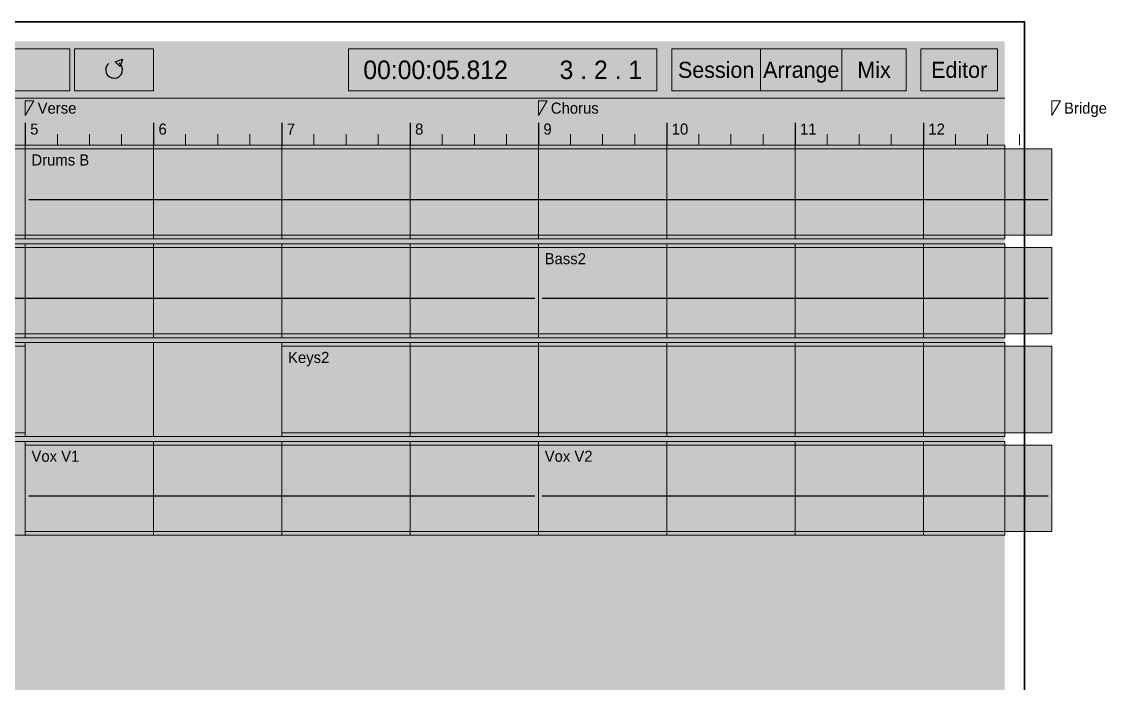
# Model space of a CAD drawing. Extents: x -16 to 3552, y -6016 to 16.
# Drawn here: x 803 to 1682, y -1760 to -1224 of the extents above; entities that cross this region are included whole.
import ezdxf
from ezdxf.enums import TextEntityAlignment as Align

# ---------------------------------------------------------------- set-up
doc = ezdxf.new("R2010")
doc.units = 0
for name, color, linetype, lineweight, true_color in [('FORGE-SHEET', 7, 'Continuous', 35, 0x9aa2a8), ('UI-ACCENT', 7, 'Continuous', 18, 0xe0902f), ('UI-CLIP', 7, 'Continuous', 13, 0x2d3135), ('UI-GHOST', 7, 'Continuous', 9, 0x555c62), ('UI-HAIRLINE', 7, 'Continuous', 9, 0x34383c), ('UI-RECORD', 7, 'Continuous', 18, 0xe24b4a)]:
    doc.layers.add(name, color=color, linetype=linetype, lineweight=lineweight, true_color=true_color)
for name, color, linetype, true_color in [('UI-MIDI-NOTE', 7, 'Continuous', 0xe0902f), ('UI-PANEL-BG', 7, 'Continuous', 0x232629), ('UI-RAISED', 7, 'Continuous', 0x2d3135), ('UI-SHELL-BG', 7, 'Continuous', 0x1a1c1e), ('UI-TEXT', 7, 'Continuous', 0xd6d9dc), ('UI-TEXT-SEC', 7, 'Continuous', 0x8a9095), ('UI-WAVEFORM', 7, 'Continuous', 0x707b84)]:
    doc.layers.add(name, color=color, linetype=linetype, true_color=true_color)

msp = doc.modelspace()

# ---------------------------------------------------------------- hatches: boundary and pattern name
at = {"layer": 'UI-ACCENT'}
h = msp.add_hatch(color=256, dxfattribs=at)
h.dxf.hatch_style = 1
h.paths.add_polyline_path([(1402, -1246), (1468, -1246), (1468, -1280), (1402, -1280)])
h = msp.add_hatch(color=256, dxfattribs=at)
h.dxf.hatch_style = 1
h.paths.add_polyline_path([(1532, -1246), (1594, -1246), (1594, -1280), (1532, -1280)])
at = {"layer": 'UI-CLIP', "true_color": 0x222528}
h = msp.add_hatch(color=7, dxfattribs=at)
h.dxf.hatch_style = 1
h.paths.add_polyline_path([(390, -1324), (1600, -1324), (1600, -1400), (390, -1400)])
at = {"layer": 'UI-CLIP', "true_color": 0x79482c}
h = msp.add_hatch(color=7, dxfattribs=at)
h.dxf.hatch_style = 1
h.paths.add_polyline_path([(390, -1327), (806, -1327), (806, -1397), (390, -1397)])
h = msp.add_hatch(color=7, dxfattribs=at)
h.dxf.hatch_style = 1
h.paths.add_polyline_path([(806, -1327), (1638, -1327), (1638, -1397), (806, -1397)])
at = {"layer": 'UI-CLIP', "true_color": 0x222528}
h = msp.add_hatch(color=7, dxfattribs=at)
h.dxf.hatch_style = 1
h.paths.add_polyline_path([(390, -1404), (1600, -1404), (1600, -1480), (390, -1480)])
at = {"layer": 'UI-CLIP', "true_color": 0x366067}
h = msp.add_hatch(color=7, dxfattribs=at)
h.dxf.hatch_style = 1
h.paths.add_polyline_path([(598, -1407), (1222, -1407), (1222, -1477), (598, -1477)])
h = msp.add_hatch(color=7, dxfattribs=at)
h.dxf.hatch_style = 1
h.paths.add_polyline_path([(1222, -1407), (1638, -1407), (1638, -1477), (1222, -1477)])
at = {"layer": 'UI-CLIP', "true_color": 0x222528}
h = msp.add_hatch(color=7, dxfattribs=at)
h.dxf.hatch_style = 1
h.paths.add_polyline_path([(390, -1484), (1600, -1484), (1600, -1560), (390, -1560)])
at = {"layer": 'UI-CLIP', "true_color": 0x6d624c}
h = msp.add_hatch(color=7, dxfattribs=at)
h.dxf.hatch_style = 1
h.paths.add_polyline_path([(390, -1487), (806, -1487), (806, -1557), (390, -1557)])
h = msp.add_hatch(color=7, dxfattribs=at)
h.dxf.hatch_style = 1
h.paths.add_polyline_path([(1014, -1487), (1638, -1487), (1638, -1557), (1014, -1557)])
at = {"layer": 'UI-CLIP', "true_color": 0x222528}
h = msp.add_hatch(color=7, dxfattribs=at)
h.dxf.hatch_style = 1
h.paths.add_polyline_path([(390, -1564), (1600, -1564), (1600, -1640), (390, -1640)])
at = {"layer": 'UI-CLIP', "true_color": 0x48683a}
h = msp.add_hatch(color=7, dxfattribs=at)
h.dxf.hatch_style = 1
h.paths.add_polyline_path([(806, -1567), (1222, -1567), (1222, -1637), (806, -1637)])
h = msp.add_hatch(color=7, dxfattribs=at)
h.dxf.hatch_style = 1
h.paths.add_polyline_path([(1222, -1567), (1638, -1567), (1638, -1637), (1222, -1637)])
at = {"layer": 'UI-MIDI-NOTE', "true_color": 0xeac68a}
h = msp.add_hatch(color=7, dxfattribs=at)
h.dxf.hatch_style = 1
h.paths.add_polyline_path([(1073.18, -1511.86), (1101.27, -1511.86), (1101.27, -1517.71), (1073.18, -1517.71)])
h = msp.add_hatch(color=7, dxfattribs=at)
h.dxf.hatch_style = 1
h.paths.add_polyline_path([(1101.27, -1511.86), (1140.6, -1511.86), (1140.6, -1517.71), (1101.27, -1517.71)])
h = msp.add_hatch(color=7, dxfattribs=at)
h.dxf.hatch_style = 1
h.paths.add_polyline_path([(1241.73, -1511.86), (1258.58, -1511.86), (1258.58, -1517.71), (1241.73, -1517.71)])
h = msp.add_hatch(color=7, dxfattribs=at)
h.dxf.hatch_style = 1
h.paths.add_polyline_path([(1466.45, -1505), (1505.78, -1505), (1505.78, -1510.86), (1466.45, -1510.86)])
h = msp.add_hatch(color=7, dxfattribs=at)
h.dxf.hatch_style = 1
h.paths.add_polyline_path([(1494.55, -1505), (1522.64, -1505), (1522.64, -1510.86), (1494.55, -1510.86)])
h = msp.add_hatch(color=7, dxfattribs=at)
h.dxf.hatch_style = 1
h.paths.add_polyline_path([(1017, -1518.71), (1033.85, -1518.71), (1033.85, -1524.57), (1017, -1524.57)])
h = msp.add_hatch(color=7, dxfattribs=at)
h.dxf.hatch_style = 1
h.paths.add_polyline_path([(1522.64, -1518.71), (1561.96, -1518.71), (1561.96, -1524.57), (1522.64, -1524.57)])
h = msp.add_hatch(color=7, dxfattribs=at)
h.dxf.hatch_style = 1
h.paths.add_polyline_path([(1045.09, -1525.57), (1084.42, -1525.57), (1084.42, -1531.43), (1045.09, -1531.43)])
h = msp.add_hatch(color=7, dxfattribs=at)
h.dxf.hatch_style = 1
h.paths.add_polyline_path([(1157.45, -1525.57), (1196.78, -1525.57), (1196.78, -1531.43), (1157.45, -1531.43)])
h = msp.add_hatch(color=7, dxfattribs=at)
h.dxf.hatch_style = 1
h.paths.add_polyline_path([(1550.73, -1525.57), (1567.58, -1525.57), (1567.58, -1531.43), (1550.73, -1531.43)])
h = msp.add_hatch(color=7, dxfattribs=at)
h.dxf.hatch_style = 1
h.paths.add_polyline_path([(1129.36, -1532.43), (1168.69, -1532.43), (1168.69, -1538.29), (1129.36, -1538.29)])
h = msp.add_hatch(color=7, dxfattribs=at)
h.dxf.hatch_style = 1
h.paths.add_polyline_path([(1269.82, -1532.43), (1309.15, -1532.43), (1309.15, -1538.29), (1269.82, -1538.29)])
h = msp.add_hatch(color=7, dxfattribs=at)
h.dxf.hatch_style = 1
h.paths.add_polyline_path([(1438.36, -1532.43), (1477.69, -1532.43), (1477.69, -1538.29), (1438.36, -1538.29)])
h = msp.add_hatch(color=7, dxfattribs=at)
h.dxf.hatch_style = 1
h.paths.add_polyline_path([(1578.82, -1532.43), (1606.91, -1532.43), (1606.91, -1538.29), (1578.82, -1538.29)])
h = msp.add_hatch(color=7, dxfattribs=at)
h.dxf.hatch_style = 1
h.paths.add_polyline_path([(1185.55, -1546.14), (1202.4, -1546.14), (1202.4, -1552), (1185.55, -1552)])
h = msp.add_hatch(color=7, dxfattribs=at)
h.dxf.hatch_style = 1
h.paths.add_polyline_path([(1213.64, -1539.29), (1241.73, -1539.29), (1241.73, -1545.14), (1213.64, -1545.14)])
h = msp.add_hatch(color=7, dxfattribs=at)
h.dxf.hatch_style = 1
h.paths.add_polyline_path([(1297.91, -1546.14), (1314.76, -1546.14), (1314.76, -1552), (1297.91, -1552)])
h = msp.add_hatch(color=7, dxfattribs=at)
h.dxf.hatch_style = 1
h.paths.add_polyline_path([(1326, -1546.14), (1354.09, -1546.14), (1354.09, -1552), (1326, -1552)])
h = msp.add_hatch(color=7, dxfattribs=at)
h.dxf.hatch_style = 1
h.paths.add_polyline_path([(1354.09, -1539.29), (1382.18, -1539.29), (1382.18, -1545.14), (1354.09, -1545.14)])
h = msp.add_hatch(color=7, dxfattribs=at)
h.dxf.hatch_style = 1
h.paths.add_polyline_path([(1382.18, -1539.29), (1399.04, -1539.29), (1399.04, -1545.14), (1382.18, -1545.14)])
h = msp.add_hatch(color=7, dxfattribs=at)
h.dxf.hatch_style = 1
h.paths.add_polyline_path([(1410.27, -1539.29), (1427.13, -1539.29), (1427.13, -1545.14), (1410.27, -1545.14)])
h = msp.add_hatch(color=7, dxfattribs=at)
h.dxf.hatch_style = 1
h.paths.add_polyline_path([(1606.91, -1539.29), (1623.76, -1539.29), (1623.76, -1545.14), (1606.91, -1545.14)])
at = {"layer": 'UI-PANEL-BG'}
h = msp.add_hatch(color=256, dxfattribs=at)
h.dxf.hatch_style = 1
h.paths.add_polyline_path([(0, -1240), (1600, -1240), (1600, -1286), (0, -1286)])
h = msp.add_hatch(color=256, dxfattribs=at)
h.dxf.hatch_style = 1
h.paths.add_polyline_path([(240, -1286), (1600, -1286), (1600, -1302), (240, -1302)])
h = msp.add_hatch(color=256, dxfattribs=at)
h.dxf.hatch_style = 1
h.paths.add_polyline_path([(240, -1302), (1600, -1302), (1600, -1324), (240, -1324)])
at = {"layer": 'UI-RAISED'}
h = msp.add_hatch(color=256, dxfattribs=at)
h.dxf.hatch_style = 1
h.paths.add_polyline_path([(778, -1246), (842, -1246), (842, -1280), (778, -1280)])
h = msp.add_hatch(color=256, dxfattribs=at)
h.dxf.hatch_style = 1
h.paths.add_polyline_path([(846, -1246), (910, -1246), (910, -1280), (846, -1280)])
h = msp.add_hatch(color=256, dxfattribs=at)
h.dxf.hatch_style = 1
h.paths.add_polyline_path([(1068, -1246), (1318, -1246), (1318, -1280), (1068, -1280)])
h = msp.add_hatch(color=256, dxfattribs=at)
h.dxf.hatch_style = 1
h.paths.add_polyline_path([(1330, -1246), (1402, -1246), (1402, -1280), (1330, -1280)])
h = msp.add_hatch(color=256, dxfattribs=at)
h.dxf.hatch_style = 1
h.paths.add_polyline_path([(1468, -1246), (1520, -1246), (1520, -1280), (1468, -1280)])
at = {"layer": 'UI-RECORD'}
h = msp.add_hatch(color=256, dxfattribs=at)
h.dxf.hatch_style = 1
edge = h.paths.add_edge_path()
edge.add_arc((810, -1263), 6.82, 0, 360)
at = {"layer": 'UI-SHELL-BG'}
h = msp.add_hatch(color=256, dxfattribs=at)
h.dxf.hatch_style = 1
h.paths.add_polyline_path([(240, -1286), (1600, -1286), (1600, -1916), (240, -1916)])
at = {"layer": 'UI-WAVEFORM'}
h = msp.add_hatch(color=256, dxfattribs=at)
h.dxf.hatch_style = 1
h.paths.add_polyline_path([(809, -1361.59), (812, -1356.97), (815.01, -1355.97), (818.01, -1354.84), (821.01, -1353.92), (824.02, -1353.3), (827.02, -1353.79), (830.03, -1354.04), (833.03, -1355.19), (836.03, -1355.06), (839.04, -1355.21), (842.04, -1354.52), (845.04, -1354.83), (848.05, -1354.74), (851.05, -1355.35), (854.05, -1356.17), (857.06, -1355.65), (860.06, -1355.58), (863.07, -1356.3), (866.07, -1357.14), (869.07, -1357.13), (872.08, -1357.27), (875.08, -1357.15), (878.08, -1357.42), (881.09, -1357.79), (884.09, -1358.03), (887.09, -1358.47), (890.1, -1359.08), (893.1, -1359.48), (896.11, -1359.18), (899.11, -1359.25), (902.11, -1359.75), (905.12, -1359.83), (908.12, -1360.19), (911.12, -1360.66), (914.13, -1360.79), (917.13, -1361.07), (920.13, -1361.31), (923.14, -1361.62), (926.14, -1361.92), (929.15, -1361.95), (932.15, -1361.8), (935.15, -1361.54), (938.16, -1361.4), (941.16, -1361.13), (944.16, -1360.79), (947.17, -1360.73), (950.17, -1360.21), (953.17, -1359.83), (956.18, -1359.98), (959.18, -1359.55), (962.19, -1359.38), (965.19, -1359.33), (968.19, -1358.8), (971.2, -1358.03), (974.2, -1357.93), (977.2, -1358.26), (980.21, -1357.86), (983.21, -1357.17), (986.21, -1356.46), (989.22, -1356.29), (992.22, -1357.04), (995.23, -1355.94), (998.23, -1355.81), (1001.23, -1356.47), (1004.24, -1356.64), (1007.24, -1356.7), (1010.24, -1355.62), (1013.25, -1355.9), (1016.25, -1354.73), (1019.25, -1355.37), (1022.26, -1354.77), (1025.26, -1354.56), (1028.27, -1355.21), (1031.27, -1355.54), (1034.27, -1353.69), (1037.28, -1352.5), (1040.28, -1353.72), (1043.28, -1352.87), (1046.29, -1351.77), (1049.29, -1351.33), (1052.29, -1351.07), (1055.3, -1352.19), (1058.3, -1351.76), (1061.31, -1352.02), (1064.31, -1350.98), (1067.31, -1351), (1070.32, -1350.58), (1073.32, -1350.29), (1076.32, -1351.32), (1079.33, -1350.94), (1082.33, -1352.35), (1085.33, -1352.73), (1088.34, -1350.92), (1091.34, -1351.42), (1094.35, -1350.89), (1097.35, -1350.9), (1100.35, -1351.75), (1103.36, -1351.26), (1106.36, -1350.11), (1109.36, -1351.14), (1112.37, -1351.6), (1115.37, -1352.27), (1118.37, -1352.63), (1121.38, -1351.03), (1124.38, -1350.57), (1127.39, -1349.65), (1130.39, -1350.02), (1133.39, -1349.44), (1136.4, -1351.17), (1139.4, -1352.16), (1142.4, -1352.6), (1145.41, -1352.4), (1148.41, -1350.74), (1151.41, -1351.96), (1154.42, -1352.01), (1157.42, -1353.1), (1160.43, -1353.77), (1163.43, -1352.84), (1166.43, -1352.26), (1169.44, -1352.29), (1172.44, -1351.38), (1175.44, -1351.14), (1178.45, -1350.89), (1181.45, -1351.72), (1184.45, -1352.93), (1187.46, -1353.91), (1190.46, -1353.07), (1193.47, -1354.06), (1196.47, -1354.95), (1199.47, -1354.01), (1202.48, -1354.82), (1205.48, -1354.31), (1208.48, -1354.97), (1211.49, -1354.97), (1214.49, -1355.82), (1217.49, -1355.67), (1220.5, -1355.79), (1223.5, -1356.06), (1226.51, -1356.49), (1229.51, -1356.11), (1232.51, -1355.86), (1235.52, -1356.58), (1238.52, -1357.26), (1241.52, -1357.4), (1244.53, -1357.02), (1247.53, -1357.49), (1250.53, -1357.4), (1253.54, -1358.12), (1256.54, -1357.93), (1259.55, -1358.52), (1262.55, -1358.85), (1265.55, -1358.71), (1268.56, -1358.98), (1271.56, -1359.13), (1274.56, -1359.58), (1277.57, -1359.71), (1280.57, -1360.1), (1283.57, -1360.34), (1286.58, -1360.61), (1289.58, -1360.75), (1292.59, -1361.02), (1295.59, -1361.34), (1298.59, -1361.62), (1301.6, -1361.92), (1304.6, -1361.94), (1307.6, -1361.83), (1310.61, -1361.62), (1313.61, -1361.47), (1316.61, -1361.03), (1319.62, -1360.77), (1322.62, -1360.4), (1325.63, -1360.18), (1328.63, -1360.28), (1331.63, -1360.17), (1334.64, -1359.43), (1337.64, -1359.05), (1340.64, -1358.53), (1343.65, -1358.13), (1346.65, -1358.44), (1349.65, -1357.67), (1352.66, -1357.56), (1355.66, -1357.23), (1358.67, -1357.19), (1361.67, -1357.39), (1364.67, -1357.07), (1367.68, -1356.83), (1370.68, -1356.84), (1373.68, -1356.67), (1376.69, -1356.32), (1379.69, -1356.33), (1382.69, -1356.46), (1385.7, -1355.25), (1388.7, -1355.34), (1391.71, -1355.28), (1394.71, -1354.35), (1397.71, -1353.94), (1400.72, -1354.14), (1403.72, -1354.43), (1406.72, -1353.47), (1409.73, -1354.1), (1412.73, -1353.84), (1415.73, -1353.83), (1418.74, -1352.33), (1421.74, -1353.24), (1424.75, -1352.8), (1427.75, -1352.66), (1430.75, -1353.69), (1433.76, -1353.83), (1436.76, -1352.09), (1439.76, -1351.39), (1442.77, -1352.45), (1445.77, -1353.02), (1448.77, -1351.3), (1451.78, -1351.29), (1454.78, -1350.91), (1457.79, -1350.17), (1460.79, -1351.49), (1463.79, -1351.48), (1466.8, -1350.32), (1469.8, -1351.7), (1472.8, -1352.18), (1475.81, -1350.68), (1478.81, -1350.03), (1481.81, -1350.59), (1484.82, -1351.91), (1487.82, -1350.64), (1490.83, -1351.46), (1493.83, -1350.63), (1496.83, -1351.6), (1499.84, -1352.38), (1502.84, -1351.3), (1505.84, -1351.6), (1508.85, -1351.81), (1511.85, -1351.77), (1514.85, -1351.72), (1517.86, -1351.7), (1520.86, -1351.25), (1523.87, -1352.5), (1526.87, -1351.66), (1529.87, -1351.78), (1532.88, -1351.03), (1535.88, -1352.07), (1538.88, -1351.68), (1541.89, -1352.7), (1544.89, -1352.05), (1547.89, -1351.83), (1550.9, -1352.13), (1553.9, -1352.5), (1556.91, -1351.66), (1559.91, -1352.69), (1562.91, -1353.9), (1565.92, -1354.02), (1568.92, -1354.78), (1571.92, -1353.42), (1574.93, -1352.97), (1577.93, -1354.17), (1580.93, -1353.97), (1583.94, -1354.8), (1586.94, -1354.06), (1589.95, -1354.63), (1592.95, -1355.65), (1595.95, -1355.24), (1598.96, -1356.08), (1601.96, -1355.27), (1604.96, -1354.95), (1607.97, -1355.4), (1610.97, -1356.29), (1613.97, -1356.1), (1616.98, -1357.12), (1619.98, -1357.63), (1622.99, -1357.76), (1625.99, -1358.2), (1628.99, -1357.65), (1632, -1357.73), (1635, -1357.78), (1635, -1378.22), (1632, -1378.27), (1628.99, -1378.35), (1625.99, -1377.8), (1622.99, -1378.24), (1619.98, -1378.37), (1616.98, -1378.88), (1613.97, -1379.9), (1610.97, -1379.71), (1607.97, -1380.6), (1604.96, -1381.05), (1601.96, -1380.73), (1598.96, -1379.92), (1595.95, -1380.76), (1592.95, -1380.35), (1589.95, -1381.37), (1586.94, -1381.94), (1583.94, -1381.2), (1580.93, -1382.03), (1577.93, -1381.83), (1574.93, -1383.03), (1571.92, -1382.58), (1568.92, -1381.22), (1565.92, -1381.98), (1562.91, -1382.1), (1559.91, -1383.31), (1556.91, -1384.34), (1553.9, -1383.5), (1550.9, -1383.87), (1547.89, -1384.17), (1544.89, -1383.95), (1541.89, -1383.3), (1538.88, -1384.32), (1535.88, -1383.93), (1532.88, -1384.97), (1529.87, -1384.22), (1526.87, -1384.34), (1523.87, -1383.5), (1520.86, -1384.75), (1517.86, -1384.3), (1514.85, -1384.28), (1511.85, -1384.23), (1508.85, -1384.19), (1505.84, -1384.4), (1502.84, -1384.7), (1499.84, -1383.62), (1496.83, -1384.4), (1493.83, -1385.37), (1490.83, -1384.54), (1487.82, -1385.36), (1484.82, -1384.09), (1481.81, -1385.41), (1478.81, -1385.97), (1475.81, -1385.32), (1472.8, -1383.82), (1469.8, -1384.3), (1466.8, -1385.68), (1463.79, -1384.52), (1460.79, -1384.51), (1457.79, -1385.83), (1454.78, -1385.09), (1451.78, -1384.71), (1448.77, -1384.7), (1445.77, -1382.98), (1442.77, -1383.55), (1439.76, -1384.61), (1436.76, -1383.91), (1433.76, -1382.17), (1430.75, -1382.31), (1427.75, -1383.34), (1424.75, -1383.2), (1421.74, -1382.76), (1418.74, -1383.67), (1415.73, -1382.17), (1412.73, -1382.16), (1409.73, -1381.9), (1406.72, -1382.53), (1403.72, -1381.57), (1400.72, -1381.86), (1397.71, -1382.06), (1394.71, -1381.65), (1391.71, -1380.72), (1388.7, -1380.66), (1385.7, -1380.75), (1382.69, -1379.54), (1379.69, -1379.67), (1376.69, -1379.68), (1373.68, -1379.33), (1370.68, -1379.16), (1367.68, -1379.17), (1364.67, -1378.93), (1361.67, -1378.61), (1358.67, -1378.81), (1355.66, -1378.77), (1352.66, -1378.44), (1349.65, -1378.33), (1346.65, -1377.56), (1343.65, -1377.87), (1340.64, -1377.47), (1337.64, -1376.95), (1334.64, -1376.57), (1331.63, -1375.83), (1328.63, -1375.72), (1325.63, -1375.82), (1322.62, -1375.6), (1319.62, -1375.23), (1316.61, -1374.97), (1313.61, -1374.53), (1310.61, -1374.38), (1307.6, -1374.17), (1304.6, -1374.06), (1301.6, -1374.08), (1298.59, -1374.38), (1295.59, -1374.66), (1292.59, -1374.98), (1289.58, -1375.25), (1286.58, -1375.39), (1283.57, -1375.66), (1280.57, -1375.9), (1277.57, -1376.29), (1274.56, -1376.42), (1271.56, -1376.87), (1268.56, -1377.02), (1265.55, -1377.29), (1262.55, -1377.15), (1259.55, -1377.48), (1256.54, -1378.07), (1253.54, -1377.88), (1250.53, -1378.6), (1247.53, -1378.51), (1244.53, -1378.98), (1241.52, -1378.6), (1238.52, -1378.74), (1235.52, -1379.42), (1232.51, -1380.14), (1229.51, -1379.89), (1226.51, -1379.51), (1223.5, -1379.94), (1220.5, -1380.21), (1217.49, -1380.33), (1214.49, -1380.18), (1211.49, -1381.03), (1208.48, -1381.03), (1205.48, -1381.69), (1202.48, -1381.18), (1199.47, -1381.99), (1196.47, -1381.05), (1193.47, -1381.94), (1190.46, -1382.93), (1187.46, -1382.09), (1184.45, -1383.07), (1181.45, -1384.28), (1178.45, -1385.11), (1175.44, -1384.86), (1172.44, -1384.62), (1169.44, -1383.71), (1166.43, -1383.74), (1163.43, -1383.16), (1160.43, -1382.23), (1157.42, -1382.9), (1154.42, -1383.99), (1151.41, -1384.04), (1148.41, -1385.26), (1145.41, -1383.6), (1142.4, -1383.4), (1139.4, -1383.84), (1136.4, -1384.83), (1133.39, -1386.56), (1130.39, -1385.98), (1127.39, -1386.35), (1124.38, -1385.43), (1121.38, -1384.97), (1118.37, -1383.37), (1115.37, -1383.73), (1112.37, -1384.4), (1109.36, -1384.86), (1106.36, -1385.89), (1103.36, -1384.74), (1100.35, -1384.25), (1097.35, -1385.1), (1094.35, -1385.11), (1091.34, -1384.58), (1088.34, -1385.08), (1085.33, -1383.27), (1082.33, -1383.65), (1079.33, -1385.06), (1076.32, -1384.68), (1073.32, -1385.71), (1070.32, -1385.42), (1067.31, -1385), (1064.31, -1385.02), (1061.31, -1383.98), (1058.3, -1384.24), (1055.3, -1383.81), (1052.29, -1384.93), (1049.29, -1384.67), (1046.29, -1384.23), (1043.28, -1383.13), (1040.28, -1382.28), (1037.28, -1383.5), (1034.27, -1382.31), (1031.27, -1380.46), (1028.27, -1380.79), (1025.26, -1381.44), (1022.26, -1381.23), (1019.25, -1380.63), (1016.25, -1381.27), (1013.25, -1380.1), (1010.24, -1380.38), (1007.24, -1379.3), (1004.24, -1379.36), (1001.23, -1379.53), (998.23, -1380.19), (995.23, -1380.06), (992.22, -1378.96), (989.22, -1379.71), (986.21, -1379.54), (983.21, -1378.83), (980.21, -1378.14), (977.2, -1377.74), (974.2, -1378.07), (971.2, -1377.97), (968.19, -1377.2), (965.19, -1376.67), (962.19, -1376.62), (959.18, -1376.45), (956.18, -1376.02), (953.17, -1376.17), (950.17, -1375.79), (947.17, -1375.27), (944.16, -1375.21), (941.16, -1374.87), (938.16, -1374.6), (935.15, -1374.46), (932.15, -1374.2), (929.15, -1374.05), (926.14, -1374.08), (923.14, -1374.38), (920.13, -1374.69), (917.13, -1374.93), (914.13, -1375.21), (911.12, -1375.34), (908.12, -1375.81), (905.12, -1376.17), (902.11, -1376.25), (899.11, -1376.75), (896.11, -1376.82), (893.1, -1376.52), (890.1, -1376.92), (887.09, -1377.53), (884.09, -1377.97), (881.09, -1378.21), (878.08, -1378.58), (875.08, -1378.85), (872.08, -1378.73), (869.07, -1378.87), (866.07, -1378.86), (863.07, -1379.7), (860.06, -1380.42), (857.06, -1380.35), (854.05, -1379.83), (851.05, -1380.65), (848.05, -1381.26), (845.04, -1381.17), (842.04, -1381.48), (839.04, -1380.79), (836.03, -1380.94), (833.03, -1380.81), (830.03, -1381.96), (827.02, -1382.21), (824.02, -1382.7), (821.01, -1382.08), (818.01, -1381.16), (815.01, -1380.03), (812, -1379.03), (809, -1374.41)])
h = msp.add_hatch(color=256, dxfattribs=at)
h.dxf.hatch_style = 1
h.paths.add_polyline_path([(601, -1439.45), (604, -1435.1), (607, -1432.34), (610, -1432.98), (613, -1433.69), (616, -1432.23), (619, -1432.8), (622, -1433.07), (625, -1432.26), (628, -1433.42), (631, -1432.47), (634, -1433.04), (637, -1434.32), (640, -1433.33), (643, -1433.67), (646, -1434.92), (649, -1434.25), (652, -1434.18), (655, -1434.38), (658, -1434.77), (661, -1434.61), (664, -1436.18), (667, -1435.72), (670, -1436.14), (673, -1437.01), (676, -1437.17), (679, -1437.72), (682, -1437.85), (685, -1438.05), (688, -1438.49), (691, -1439.2), (694, -1439.51), (697, -1439.89), (700, -1440.04), (703, -1440.25), (706, -1440.62), (709, -1441.06), (712, -1441.51), (715, -1441.87), (718, -1441.9), (721, -1441.61), (724, -1441.46), (727, -1440.94), (730, -1440.89), (733, -1440.31), (736, -1440.09), (739, -1439.65), (742, -1439.37), (745, -1439.17), (748, -1438.78), (751, -1438.01), (754, -1437.96), (757, -1437.78), (760, -1436.97), (763, -1437.24), (766, -1436.98), (769, -1436.45), (772, -1436.03), (775, -1436.27), (778, -1435.21), (781, -1435.03), (784, -1435.58), (787, -1435.25), (790, -1435.55), (793, -1435), (796, -1435.12), (799, -1434.77), (802, -1433.82), (805, -1432.93), (808, -1433.3), (811, -1433.01), (814, -1432.66), (817, -1432.22), (820, -1431.11), (823, -1432.25), (826, -1431.31), (829, -1431.36), (832, -1430.42), (835, -1430.46), (838, -1432.28), (841, -1433.02), (844, -1431.35), (847, -1431.86), (850, -1431.23), (853, -1432.33), (856, -1431.6), (859, -1431.66), (862, -1431.56), (865, -1432.78), (868, -1430.97), (871, -1430.24), (874, -1430.19), (877, -1430.54), (880, -1431.81), (883, -1432.58), (886, -1431.34), (889, -1432.1), (892, -1432.4), (895, -1431.39), (898, -1432.3), (901, -1431.27), (904, -1432.78), (907, -1432.08), (910, -1433.11), (913, -1434.06), (916, -1433.94), (919, -1433.23), (922, -1434.49), (925, -1434.25), (928, -1433.78), (931, -1435.21), (934, -1435.23), (937, -1435.68), (940, -1435.79), (943, -1435.43), (946, -1436.01), (949, -1436.64), (952, -1437.23), (955, -1436.92), (958, -1437.71), (961, -1437.66), (964, -1437.55), (967, -1437.98), (970, -1438.23), (973, -1439.1), (976, -1439.4), (979, -1439.73), (982, -1440.32), (985, -1440.64), (988, -1441.01), (991, -1441.38), (994, -1441.71), (997, -1441.92), (1000, -1441.78), (1003, -1441.65), (1006, -1441.31), (1009, -1440.89), (1012, -1440.81), (1015, -1440.1), (1018, -1439.54), (1021, -1439.3), (1024, -1439.05), (1027, -1438.43), (1030, -1438.18), (1033, -1438.3), (1036, -1437.36), (1039, -1437.63), (1042, -1437.13), (1045, -1436.74), (1048, -1436.05), (1051, -1436.17), (1054, -1435.64), (1057, -1435.97), (1060, -1435.12), (1063, -1435.56), (1066, -1435.3), (1069, -1434.7), (1072, -1433.85), (1075, -1432.91), (1078, -1432.18), (1081, -1432.78), (1084, -1433.91), (1087, -1433.16), (1090, -1432.71), (1093, -1432.03), (1096, -1433.29), (1099, -1431.98), (1102, -1432.94), (1105, -1431.55), (1108, -1430.39), (1111, -1430.9), (1114, -1431.37), (1117, -1430.99), (1120, -1432.18), (1123, -1431.33), (1126, -1430.35), (1129, -1429.6), (1132, -1429.86), (1135, -1429.93), (1138, -1429.29), (1141, -1430.58), (1144, -1431.37), (1147, -1429.98), (1150, -1431.85), (1153, -1432.05), (1156, -1431.11), (1159, -1430.15), (1162, -1430.12), (1165, -1431.76), (1168, -1431.06), (1171, -1432.26), (1174, -1432.15), (1177, -1431.96), (1180, -1431.05), (1183, -1432.53), (1186, -1433.05), (1189, -1433.5), (1192, -1433.85), (1195, -1434.41), (1198, -1434.28), (1201, -1434.61), (1204, -1434.9), (1207, -1434.04), (1210, -1435.13), (1213, -1435.15), (1216, -1436.03), (1219, -1436.55), (1219, -1459.45), (1216, -1459.97), (1213, -1460.85), (1210, -1460.87), (1207, -1461.96), (1204, -1461.1), (1201, -1461.39), (1198, -1461.72), (1195, -1461.59), (1192, -1462.15), (1189, -1462.5), (1186, -1462.95), (1183, -1463.47), (1180, -1464.95), (1177, -1464.04), (1174, -1463.85), (1171, -1463.74), (1168, -1464.94), (1165, -1464.24), (1162, -1465.88), (1159, -1465.85), (1156, -1464.89), (1153, -1463.95), (1150, -1464.15), (1147, -1466.02), (1144, -1464.63), (1141, -1465.42), (1138, -1466.71), (1135, -1466.07), (1132, -1466.14), (1129, -1466.4), (1126, -1465.65), (1123, -1464.67), (1120, -1463.82), (1117, -1465.01), (1114, -1464.63), (1111, -1465.1), (1108, -1465.61), (1105, -1464.45), (1102, -1463.06), (1099, -1464.02), (1096, -1462.71), (1093, -1463.97), (1090, -1463.29), (1087, -1462.84), (1084, -1462.09), (1081, -1463.22), (1078, -1463.82), (1075, -1463.09), (1072, -1462.15), (1069, -1461.3), (1066, -1460.7), (1063, -1460.44), (1060, -1460.88), (1057, -1460.03), (1054, -1460.36), (1051, -1459.83), (1048, -1459.95), (1045, -1459.26), (1042, -1458.87), (1039, -1458.37), (1036, -1458.64), (1033, -1457.7), (1030, -1457.82), (1027, -1457.57), (1024, -1456.95), (1021, -1456.7), (1018, -1456.46), (1015, -1455.9), (1012, -1455.19), (1009, -1455.11), (1006, -1454.69), (1003, -1454.35), (1000, -1454.22), (997, -1454.08), (994, -1454.29), (991, -1454.62), (988, -1454.99), (985, -1455.36), (982, -1455.68), (979, -1456.27), (976, -1456.6), (973, -1456.9), (970, -1457.77), (967, -1458.02), (964, -1458.45), (961, -1458.34), (958, -1458.29), (955, -1459.08), (952, -1458.77), (949, -1459.36), (946, -1459.99), (943, -1460.57), (940, -1460.21), (937, -1460.32), (934, -1460.77), (931, -1460.79), (928, -1462.22), (925, -1461.75), (922, -1461.51), (919, -1462.77), (916, -1462.06), (913, -1461.94), (910, -1462.89), (907, -1463.92), (904, -1463.22), (901, -1464.73), (898, -1463.7), (895, -1464.61), (892, -1463.6), (889, -1463.9), (886, -1464.66), (883, -1463.42), (880, -1464.19), (877, -1465.46), (874, -1465.81), (871, -1465.76), (868, -1465.03), (865, -1463.22), (862, -1464.44), (859, -1464.34), (856, -1464.4), (853, -1463.67), (850, -1464.77), (847, -1464.14), (844, -1464.65), (841, -1462.98), (838, -1463.72), (835, -1465.54), (832, -1465.58), (829, -1464.64), (826, -1464.69), (823, -1463.75), (820, -1464.89), (817, -1463.78), (814, -1463.34), (811, -1462.99), (808, -1462.7), (805, -1463.07), (802, -1462.18), (799, -1461.23), (796, -1460.88), (793, -1461), (790, -1460.45), (787, -1460.75), (784, -1460.42), (781, -1460.97), (778, -1460.79), (775, -1459.73), (772, -1459.97), (769, -1459.55), (766, -1459.02), (763, -1458.76), (760, -1459.03), (757, -1458.22), (754, -1458.04), (751, -1457.99), (748, -1457.22), (745, -1456.83), (742, -1456.63), (739, -1456.35), (736, -1455.91), (733, -1455.69), (730, -1455.11), (727, -1455.06), (724, -1454.54), (721, -1454.39), (718, -1454.1), (715, -1454.13), (712, -1454.49), (709, -1454.94), (706, -1455.38), (703, -1455.75), (700, -1455.96), (697, -1456.11), (694, -1456.49), (691, -1456.8), (688, -1457.51), (685, -1457.95), (682, -1458.15), (679, -1458.28), (676, -1458.83), (673, -1458.99), (670, -1459.86), (667, -1460.28), (664, -1459.82), (661, -1461.39), (658, -1461.23), (655, -1461.62), (652, -1461.82), (649, -1461.75), (646, -1461.08), (643, -1462.33), (640, -1462.67), (637, -1461.68), (634, -1462.96), (631, -1463.53), (628, -1462.58), (625, -1463.74), (622, -1462.93), (619, -1463.2), (616, -1463.77), (613, -1462.31), (610, -1463.02), (607, -1463.66), (604, -1460.9), (601, -1456.55)])
h = msp.add_hatch(color=256, dxfattribs=at)
h.dxf.hatch_style = 1
h.paths.add_polyline_path([(1225, -1441.41), (1228.01, -1436.32), (1231.03, -1433.12), (1234.04, -1432.8), (1237.06, -1431.17), (1240.07, -1431.6), (1243.09, -1431.24), (1246.1, -1430.18), (1249.12, -1431.56), (1252.13, -1432.67), (1255.15, -1432.84), (1258.16, -1433.31), (1261.18, -1432.44), (1264.19, -1432.89), (1267.21, -1433.23), (1270.22, -1432.87), (1273.24, -1432.5), (1276.25, -1431.14), (1279.26, -1432.8), (1282.28, -1432.11), (1285.29, -1431.26), (1288.31, -1431.42), (1291.32, -1432.98), (1294.34, -1433.92), (1297.35, -1434.05), (1300.37, -1435.04), (1303.38, -1433.79), (1306.4, -1433.79), (1309.41, -1433.95), (1312.43, -1434.55), (1315.44, -1434.58), (1318.46, -1435.74), (1321.47, -1437), (1324.49, -1437.45), (1327.5, -1437.83), (1330.51, -1437.94), (1333.53, -1438.93), (1336.54, -1439.08), (1339.56, -1439.73), (1342.57, -1440.43), (1345.59, -1440.86), (1348.6, -1441.35), (1351.62, -1441.69), (1354.63, -1441.54), (1357.65, -1441.25), (1360.66, -1440.85), (1363.68, -1440.62), (1366.69, -1439.67), (1369.71, -1439.13), (1372.72, -1439.04), (1375.74, -1438.72), (1378.75, -1437.9), (1381.76, -1437.03), (1384.78, -1435.94), (1387.79, -1435.97), (1390.81, -1435.55), (1393.82, -1434.85), (1396.84, -1435.51), (1399.85, -1433.86), (1402.87, -1434.04), (1405.88, -1432.63), (1408.9, -1431.98), (1411.91, -1431.56), (1414.93, -1432.9), (1417.94, -1432.68), (1420.96, -1432.38), (1423.97, -1432.58), (1426.99, -1432.16), (1430, -1432.36), (1433.01, -1431.64), (1436.03, -1430.88), (1439.04, -1430.57), (1442.06, -1430.04), (1445.07, -1429.82), (1448.09, -1430.91), (1451.1, -1430.7), (1454.12, -1430.3), (1457.13, -1432.04), (1460.15, -1431.38), (1463.16, -1431.69), (1466.18, -1432.77), (1469.19, -1433.02), (1472.21, -1432.08), (1475.22, -1432.02), (1478.24, -1432.44), (1481.25, -1432), (1484.26, -1432.64), (1487.28, -1434.34), (1490.29, -1434.11), (1493.31, -1434.46), (1496.32, -1434.38), (1499.34, -1434.85), (1502.35, -1435.13), (1505.37, -1436.51), (1508.38, -1436.59), (1511.4, -1437.44), (1514.41, -1438.16), (1517.43, -1438.21), (1520.44, -1438.48), (1523.46, -1438.85), (1526.47, -1439.66), (1529.49, -1440.12), (1532.5, -1440.75), (1535.51, -1441.37), (1538.53, -1441.62), (1541.54, -1441.43), (1544.56, -1441.28), (1547.57, -1440.71), (1550.59, -1440.15), (1553.6, -1439.54), (1556.62, -1439.22), (1559.63, -1438.19), (1562.65, -1438.24), (1565.66, -1437.24), (1568.68, -1437.35), (1571.69, -1437.35), (1574.71, -1437.18), (1577.72, -1435.51), (1580.74, -1436.03), (1583.75, -1435.63), (1586.76, -1434.32), (1589.78, -1434.4), (1592.79, -1432.88), (1595.81, -1432.16), (1598.82, -1432.55), (1601.84, -1432.01), (1604.85, -1431.27), (1607.87, -1431.14), (1610.88, -1430.32), (1613.9, -1431.48), (1616.91, -1431.29), (1619.93, -1432.04), (1622.94, -1432.96), (1625.96, -1431.44), (1628.97, -1431.83), (1631.99, -1432.87), (1635, -1431.89), (1635, -1464.11), (1631.99, -1463.13), (1628.97, -1464.17), (1625.96, -1464.56), (1622.94, -1463.04), (1619.93, -1463.96), (1616.91, -1464.71), (1613.9, -1464.52), (1610.88, -1465.68), (1607.87, -1464.86), (1604.85, -1464.73), (1601.84, -1463.99), (1598.82, -1463.45), (1595.81, -1463.84), (1592.79, -1463.12), (1589.78, -1461.6), (1586.76, -1461.68), (1583.75, -1460.37), (1580.74, -1459.97), (1577.72, -1460.49), (1574.71, -1458.82), (1571.69, -1458.65), (1568.68, -1458.65), (1565.66, -1458.76), (1562.65, -1457.76), (1559.63, -1457.81), (1556.62, -1456.78), (1553.6, -1456.46), (1550.59, -1455.85), (1547.57, -1455.29), (1544.56, -1454.72), (1541.54, -1454.57), (1538.53, -1454.38), (1535.51, -1454.63), (1532.5, -1455.25), (1529.49, -1455.88), (1526.47, -1456.34), (1523.46, -1457.15), (1520.44, -1457.52), (1517.43, -1457.79), (1514.41, -1457.84), (1511.4, -1458.56), (1508.38, -1459.41), (1505.37, -1459.49), (1502.35, -1460.87), (1499.34, -1461.15), (1496.32, -1461.62), (1493.31, -1461.54), (1490.29, -1461.89), (1487.28, -1461.66), (1484.26, -1463.36), (1481.25, -1464), (1478.24, -1463.56), (1475.22, -1463.98), (1472.21, -1463.92), (1469.19, -1462.98), (1466.18, -1463.23), (1463.16, -1464.31), (1460.15, -1464.62), (1457.13, -1463.96), (1454.12, -1465.7), (1451.1, -1465.3), (1448.09, -1465.09), (1445.07, -1466.18), (1442.06, -1465.96), (1439.04, -1465.43), (1436.03, -1465.12), (1433.01, -1464.36), (1430, -1463.64), (1426.99, -1463.84), (1423.97, -1463.42), (1420.96, -1463.62), (1417.94, -1463.32), (1414.93, -1463.1), (1411.91, -1464.44), (1408.9, -1464.02), (1405.88, -1463.37), (1402.87, -1461.96), (1399.85, -1462.14), (1396.84, -1460.49), (1393.82, -1461.15), (1390.81, -1460.45), (1387.79, -1460.03), (1384.78, -1460.06), (1381.76, -1458.97), (1378.75, -1458.1), (1375.74, -1457.28), (1372.72, -1456.96), (1369.71, -1456.87), (1366.69, -1456.33), (1363.68, -1455.38), (1360.66, -1455.15), (1357.65, -1454.75), (1354.63, -1454.46), (1351.62, -1454.31), (1348.6, -1454.65), (1345.59, -1455.14), (1342.57, -1455.57), (1339.56, -1456.27), (1336.54, -1456.92), (1333.53, -1457.07), (1330.51, -1458.06), (1327.5, -1458.17), (1324.49, -1458.55), (1321.47, -1459), (1318.46, -1460.26), (1315.44, -1461.42), (1312.43, -1461.45), (1309.41, -1462.05), (1306.4, -1462.21), (1303.38, -1462.21), (1300.37, -1460.96), (1297.35, -1461.95), (1294.34, -1462.08), (1291.32, -1463.02), (1288.31, -1464.58), (1285.29, -1464.74), (1282.28, -1463.89), (1279.26, -1463.2), (1276.25, -1464.86), (1273.24, -1463.5), (1270.22, -1463.13), (1267.21, -1462.77), (1264.19, -1463.11), (1261.18, -1463.56), (1258.16, -1462.69), (1255.15, -1463.16), (1252.13, -1463.33), (1249.12, -1464.44), (1246.1, -1465.82), (1243.09, -1464.76), (1240.07, -1464.4), (1237.06, -1464.83), (1234.04, -1463.2), (1231.03, -1462.88), (1228.01, -1459.68), (1225, -1454.59)])
h = msp.add_hatch(color=256, dxfattribs=at)
h.dxf.hatch_style = 1
h.paths.add_polyline_path([(809, -1600.58), (812.01, -1596.33), (815.03, -1594.68), (818.04, -1593.27), (821.06, -1592.08), (824.07, -1591.24), (827.09, -1591.91), (830.1, -1591.97), (833.12, -1592.52), (836.13, -1591.11), (839.15, -1591.87), (842.16, -1590.76), (845.18, -1592.41), (848.19, -1593.48), (851.21, -1593.06), (854.22, -1592.98), (857.24, -1592.29), (860.25, -1591.86), (863.26, -1592.61), (866.28, -1593.62), (869.29, -1593.44), (872.31, -1594.07), (875.32, -1594.95), (878.34, -1595.47), (881.35, -1596.45), (884.37, -1596.06), (887.38, -1597.04), (890.4, -1597.54), (893.41, -1597.52), (896.43, -1597.79), (899.44, -1598.2), (902.46, -1598.68), (905.47, -1599.11), (908.49, -1599.58), (911.5, -1600.15), (914.51, -1600.88), (917.53, -1601.51), (920.54, -1601.7), (923.56, -1601.49), (926.57, -1601.22), (929.59, -1600.45), (932.6, -1599.86), (935.62, -1599.67), (938.63, -1598.91), (941.65, -1598.25), (944.66, -1598.34), (947.68, -1597.26), (950.69, -1596.54), (953.71, -1596.33), (956.72, -1595.21), (959.74, -1595.91), (962.75, -1596.19), (965.76, -1594.81), (968.78, -1594.03), (971.79, -1594.88), (974.81, -1593.82), (977.82, -1593.16), (980.84, -1593.19), (983.85, -1593.71), (986.87, -1592.12), (989.88, -1591.01), (992.9, -1591.23), (995.91, -1592.15), (998.93, -1591.69), (1001.94, -1591.12), (1004.96, -1591.15), (1007.97, -1590.36), (1010.99, -1591.54), (1014, -1590.32), (1017.01, -1590.19), (1020.03, -1591.77), (1023.04, -1592.71), (1026.06, -1591.38), (1029.07, -1591.99), (1032.09, -1590.89), (1035.1, -1590.39), (1038.12, -1591.9), (1041.13, -1591.65), (1044.15, -1592.92), (1047.16, -1593.03), (1050.18, -1593.94), (1053.19, -1593.26), (1056.21, -1594.46), (1059.22, -1593.73), (1062.24, -1594.63), (1065.25, -1595.41), (1068.26, -1596.39), (1071.28, -1596.81), (1074.29, -1597.42), (1077.31, -1597.73), (1080.32, -1597.27), (1083.34, -1597.68), (1086.35, -1598.62), (1089.37, -1599.31), (1092.38, -1599.68), (1095.4, -1599.96), (1098.41, -1600.55), (1101.43, -1601.13), (1104.44, -1601.68), (1107.46, -1601.74), (1110.47, -1601.53), (1113.49, -1601.05), (1116.5, -1600.36), (1119.51, -1599.95), (1122.53, -1599.63), (1125.54, -1598.99), (1128.56, -1598.12), (1131.57, -1598.11), (1134.59, -1597.97), (1137.6, -1597.2), (1140.62, -1596.82), (1143.63, -1596.76), (1146.65, -1596.42), (1149.66, -1594.84), (1152.68, -1595.14), (1155.69, -1594.84), (1158.71, -1593.2), (1161.72, -1593.48), (1164.74, -1592.14), (1167.75, -1591.55), (1170.76, -1591.99), (1173.78, -1592.14), (1176.79, -1593.27), (1179.81, -1592.78), (1182.82, -1592.11), (1185.84, -1590.45), (1188.85, -1592.05), (1191.87, -1590.76), (1194.88, -1589.73), (1197.9, -1589.41), (1200.91, -1590.26), (1203.93, -1590.27), (1206.94, -1591.21), (1209.96, -1592.6), (1212.97, -1592.32), (1215.99, -1591.38), (1219, -1592.71), (1219, -1623.29), (1215.99, -1624.62), (1212.97, -1623.68), (1209.96, -1623.4), (1206.94, -1624.79), (1203.93, -1625.73), (1200.91, -1625.74), (1197.9, -1626.59), (1194.88, -1626.27), (1191.87, -1625.24), (1188.85, -1623.95), (1185.84, -1625.55), (1182.82, -1623.89), (1179.81, -1623.22), (1176.79, -1622.73), (1173.78, -1623.86), (1170.76, -1624.01), (1167.75, -1624.45), (1164.74, -1623.86), (1161.72, -1622.52), (1158.71, -1622.8), (1155.69, -1621.16), (1152.68, -1620.86), (1149.66, -1621.16), (1146.65, -1619.58), (1143.63, -1619.24), (1140.62, -1619.18), (1137.6, -1618.8), (1134.59, -1618.03), (1131.57, -1617.89), (1128.56, -1617.88), (1125.54, -1617.01), (1122.53, -1616.37), (1119.51, -1616.05), (1116.5, -1615.64), (1113.49, -1614.95), (1110.47, -1614.47), (1107.46, -1614.26), (1104.44, -1614.32), (1101.43, -1614.87), (1098.41, -1615.45), (1095.4, -1616.04), (1092.38, -1616.32), (1089.37, -1616.69), (1086.35, -1617.38), (1083.34, -1618.32), (1080.32, -1618.73), (1077.31, -1618.27), (1074.29, -1618.58), (1071.28, -1619.19), (1068.26, -1619.61), (1065.25, -1620.59), (1062.24, -1621.37), (1059.22, -1622.27), (1056.21, -1621.54), (1053.19, -1622.74), (1050.18, -1622.06), (1047.16, -1622.97), (1044.15, -1623.08), (1041.13, -1624.35), (1038.12, -1624.1), (1035.1, -1625.61), (1032.09, -1625.11), (1029.07, -1624.01), (1026.06, -1624.62), (1023.04, -1623.29), (1020.03, -1624.23), (1017.01, -1625.81), (1014, -1625.68), (1010.99, -1624.46), (1007.97, -1625.64), (1004.96, -1624.85), (1001.94, -1624.88), (998.93, -1624.31), (995.91, -1623.85), (992.9, -1624.77), (989.88, -1624.99), (986.87, -1623.88), (983.85, -1622.29), (980.84, -1622.81), (977.82, -1622.84), (974.81, -1622.18), (971.79, -1621.12), (968.78, -1621.97), (965.76, -1621.19), (962.75, -1619.81), (959.74, -1620.09), (956.72, -1620.79), (953.71, -1619.67), (950.69, -1619.46), (947.68, -1618.74), (944.66, -1617.66), (941.65, -1617.75), (938.63, -1617.09), (935.62, -1616.33), (932.6, -1616.14), (929.59, -1615.55), (926.57, -1614.78), (923.56, -1614.51), (920.54, -1614.3), (917.53, -1614.49), (914.51, -1615.12), (911.5, -1615.85), (908.49, -1616.42), (905.47, -1616.89), (902.46, -1617.32), (899.44, -1617.8), (896.43, -1618.21), (893.41, -1618.48), (890.4, -1618.46), (887.38, -1618.96), (884.37, -1619.94), (881.35, -1619.55), (878.34, -1620.53), (875.32, -1621.05), (872.31, -1621.93), (869.29, -1622.56), (866.28, -1622.38), (863.26, -1623.39), (860.25, -1624.14), (857.24, -1623.71), (854.22, -1623.02), (851.21, -1622.94), (848.19, -1622.52), (845.18, -1623.59), (842.16, -1625.24), (839.15, -1624.13), (836.13, -1624.89), (833.12, -1623.48), (830.1, -1624.03), (827.09, -1624.09), (824.07, -1624.76), (821.06, -1623.92), (818.04, -1622.73), (815.03, -1621.32), (812.01, -1619.67), (809, -1615.42)])
h = msp.add_hatch(color=256, dxfattribs=at)
h.dxf.hatch_style = 1
h.paths.add_polyline_path([(1225, -1601.41), (1228.01, -1596.32), (1231.03, -1593.12), (1234.04, -1592.8), (1237.06, -1591.17), (1240.07, -1591.6), (1243.09, -1591.24), (1246.1, -1590.18), (1249.12, -1591.56), (1252.13, -1592.67), (1255.15, -1592.84), (1258.16, -1593.31), (1261.18, -1592.44), (1264.19, -1592.89), (1267.21, -1593.23), (1270.22, -1592.87), (1273.24, -1592.5), (1276.25, -1591.14), (1279.26, -1592.8), (1282.28, -1592.11), (1285.29, -1591.26), (1288.31, -1591.42), (1291.32, -1592.98), (1294.34, -1593.92), (1297.35, -1594.05), (1300.37, -1595.04), (1303.38, -1593.79), (1306.4, -1593.79), (1309.41, -1593.95), (1312.43, -1594.55), (1315.44, -1594.58), (1318.46, -1595.74), (1321.47, -1597), (1324.49, -1597.45), (1327.5, -1597.83), (1330.51, -1597.94), (1333.53, -1598.93), (1336.54, -1599.08), (1339.56, -1599.73), (1342.57, -1600.43), (1345.59, -1600.86), (1348.6, -1601.35), (1351.62, -1601.69), (1354.63, -1601.54), (1357.65, -1601.25), (1360.66, -1600.85), (1363.68, -1600.62), (1366.69, -1599.67), (1369.71, -1599.13), (1372.72, -1599.04), (1375.74, -1598.72), (1378.75, -1597.9), (1381.76, -1597.03), (1384.78, -1595.94), (1387.79, -1595.97), (1390.81, -1595.55), (1393.82, -1594.85), (1396.84, -1595.51), (1399.85, -1593.86), (1402.87, -1594.04), (1405.88, -1592.63), (1408.9, -1591.98), (1411.91, -1591.56), (1414.93, -1592.9), (1417.94, -1592.68), (1420.96, -1592.38), (1423.97, -1592.58), (1426.99, -1592.16), (1430, -1592.36), (1433.01, -1591.64), (1436.03, -1590.88), (1439.04, -1590.57), (1442.06, -1590.04), (1445.07, -1589.82), (1448.09, -1590.91), (1451.1, -1590.7), (1454.12, -1590.3), (1457.13, -1592.04), (1460.15, -1591.38), (1463.16, -1591.69), (1466.18, -1592.77), (1469.19, -1593.02), (1472.21, -1592.08), (1475.22, -1592.02), (1478.24, -1592.44), (1481.25, -1592), (1484.26, -1592.64), (1487.28, -1594.34), (1490.29, -1594.11), (1493.31, -1594.46), (1496.32, -1594.38), (1499.34, -1594.85), (1502.35, -1595.13), (1505.37, -1596.51), (1508.38, -1596.59), (1511.4, -1597.44), (1514.41, -1598.16), (1517.43, -1598.21), (1520.44, -1598.48), (1523.46, -1598.85), (1526.47, -1599.66), (1529.49, -1600.12), (1532.5, -1600.75), (1535.51, -1601.37), (1538.53, -1601.62), (1541.54, -1601.43), (1544.56, -1601.28), (1547.57, -1600.71), (1550.59, -1600.15), (1553.6, -1599.54), (1556.62, -1599.22), (1559.63, -1598.19), (1562.65, -1598.24), (1565.66, -1597.24), (1568.68, -1597.35), (1571.69, -1597.35), (1574.71, -1597.18), (1577.72, -1595.51), (1580.74, -1596.03), (1583.75, -1595.63), (1586.76, -1594.32), (1589.78, -1594.4), (1592.79, -1592.88), (1595.81, -1592.16), (1598.82, -1592.55), (1601.84, -1592.01), (1604.85, -1591.27), (1607.87, -1591.14), (1610.88, -1590.32), (1613.9, -1591.48), (1616.91, -1591.29), (1619.93, -1592.04), (1622.94, -1592.96), (1625.96, -1591.44), (1628.97, -1591.83), (1631.99, -1592.87), (1635, -1591.89), (1635, -1624.11), (1631.99, -1623.13), (1628.97, -1624.17), (1625.96, -1624.56), (1622.94, -1623.04), (1619.93, -1623.96), (1616.91, -1624.71), (1613.9, -1624.52), (1610.88, -1625.68), (1607.87, -1624.86), (1604.85, -1624.73), (1601.84, -1623.99), (1598.82, -1623.45), (1595.81, -1623.84), (1592.79, -1623.12), (1589.78, -1621.6), (1586.76, -1621.68), (1583.75, -1620.37), (1580.74, -1619.97), (1577.72, -1620.49), (1574.71, -1618.82), (1571.69, -1618.65), (1568.68, -1618.65), (1565.66, -1618.76), (1562.65, -1617.76), (1559.63, -1617.81), (1556.62, -1616.78), (1553.6, -1616.46), (1550.59, -1615.85), (1547.57, -1615.29), (1544.56, -1614.72), (1541.54, -1614.57), (1538.53, -1614.38), (1535.51, -1614.63), (1532.5, -1615.25), (1529.49, -1615.88), (1526.47, -1616.34), (1523.46, -1617.15), (1520.44, -1617.52), (1517.43, -1617.79), (1514.41, -1617.84), (1511.4, -1618.56), (1508.38, -1619.41), (1505.37, -1619.49), (1502.35, -1620.87), (1499.34, -1621.15), (1496.32, -1621.62), (1493.31, -1621.54), (1490.29, -1621.89), (1487.28, -1621.66), (1484.26, -1623.36), (1481.25, -1624), (1478.24, -1623.56), (1475.22, -1623.98), (1472.21, -1623.92), (1469.19, -1622.98), (1466.18, -1623.23), (1463.16, -1624.31), (1460.15, -1624.62), (1457.13, -1623.96), (1454.12, -1625.7), (1451.1, -1625.3), (1448.09, -1625.09), (1445.07, -1626.18), (1442.06, -1625.96), (1439.04, -1625.43), (1436.03, -1625.12), (1433.01, -1624.36), (1430, -1623.64), (1426.99, -1623.84), (1423.97, -1623.42), (1420.96, -1623.62), (1417.94, -1623.32), (1414.93, -1623.1), (1411.91, -1624.44), (1408.9, -1624.02), (1405.88, -1623.37), (1402.87, -1621.96), (1399.85, -1622.14), (1396.84, -1620.49), (1393.82, -1621.15), (1390.81, -1620.45), (1387.79, -1620.03), (1384.78, -1620.06), (1381.76, -1618.97), (1378.75, -1618.1), (1375.74, -1617.28), (1372.72, -1616.96), (1369.71, -1616.87), (1366.69, -1616.33), (1363.68, -1615.38), (1360.66, -1615.15), (1357.65, -1614.75), (1354.63, -1614.46), (1351.62, -1614.31), (1348.6, -1614.65), (1345.59, -1615.14), (1342.57, -1615.57), (1339.56, -1616.27), (1336.54, -1616.92), (1333.53, -1617.07), (1330.51, -1618.06), (1327.5, -1618.17), (1324.49, -1618.55), (1321.47, -1619), (1318.46, -1620.26), (1315.44, -1621.42), (1312.43, -1621.45), (1309.41, -1622.05), (1306.4, -1622.21), (1303.38, -1622.21), (1300.37, -1620.96), (1297.35, -1621.95), (1294.34, -1622.08), (1291.32, -1623.02), (1288.31, -1624.58), (1285.29, -1624.74), (1282.28, -1623.89), (1279.26, -1623.2), (1276.25, -1624.86), (1273.24, -1623.5), (1270.22, -1623.13), (1267.21, -1622.77), (1264.19, -1623.11), (1261.18, -1623.56), (1258.16, -1622.69), (1255.15, -1623.16), (1252.13, -1623.33), (1249.12, -1624.44), (1246.1, -1625.82), (1243.09, -1624.76), (1240.07, -1624.4), (1237.06, -1624.83), (1234.04, -1623.2), (1231.03, -1622.88), (1228.01, -1619.68), (1225, -1614.59)])

# ---------------------------------------------------------------- linework, layer by layer
at = {"layer": 'FORGE-SHEET'}
msp.add_lwpolyline([(-16, -1224), (1616, -1224), (1616, -2296), (-16, -2296)], close=True, dxfattribs=at)
at = {"layer": 'UI-ACCENT'}
for points in [[(806, -1288), (813, -1288), (806, -1300)], [(1222, -1288), (1229, -1288), (1222, -1300)], [(1638, -1288), (1645, -1288), (1638, -1300)]]:
    msp.add_lwpolyline(points, close=True, dxfattribs=at)
at = {"layer": 'UI-GHOST'}
for p, q in [((806, -1324), (806, -1400)), ((910, -1324), (910, -1400)), ((1014, -1324), (1014, -1400)), ((1118, -1324), (1118, -1400)), ((1222, -1324), (1222, -1400)), ((1326, -1324), (1326, -1400)), ((1430, -1324), (1430, -1400)), ((1534, -1324), (1534, -1400)), ((806, -1404), (806, -1480)), ((910, -1404), (910, -1480)), ((1014, -1404), (1014, -1480)), ((1118, -1404), (1118, -1480)), ((1222, -1404), (1222, -1480)), ((1326, -1404), (1326, -1480)), ((1430, -1404), (1430, -1480)), ((1534, -1404), (1534, -1480)), ((806, -1484), (806, -1560)), ((910, -1484), (910, -1560)), ((1014, -1484), (1014, -1560)), ((1118, -1484), (1118, -1560)), ((1222, -1484), (1222, -1560)), ((1326, -1484), (1326, -1560)), ((1430, -1484), (1430, -1560)), ((1534, -1484), (1534, -1560)), ((806, -1564), (806, -1640)), ((910, -1564), (910, -1640)), ((1014, -1564), (1014, -1640)), ((1118, -1564), (1118, -1640)), ((1222, -1564), (1222, -1640)), ((1326, -1564), (1326, -1640)), ((1430, -1564), (1430, -1640)), ((1534, -1564), (1534, -1640))]:
    msp.add_line(p, q, dxfattribs=at)
at = {"layer": 'UI-HAIRLINE'}
for p, q in [((0, -1286), (1600, -1286)), ((832, -1315.2), (832, -1324)), ((858, -1315.2), (858, -1324)), ((884, -1315.2), (884, -1324)), ((936, -1315.2), (936, -1324)), ((962, -1315.2), (962, -1324)), ((988, -1315.2), (988, -1324)), ((1040, -1315.2), (1040, -1324)), ((1066, -1315.2), (1066, -1324)), ((1092, -1315.2), (1092, -1324)), ((1144, -1315.2), (1144, -1324)), ((1170, -1315.2), (1170, -1324)), ((1196, -1315.2), (1196, -1324)), ((1248, -1315.2), (1248, -1324)), ((1274, -1315.2), (1274, -1324)), ((1300, -1315.2), (1300, -1324)), ((1352, -1315.2), (1352, -1324)), ((1378, -1315.2), (1378, -1324)), ((1404, -1315.2), (1404, -1324)), ((1456, -1315.2), (1456, -1324)), ((1482, -1315.2), (1482, -1324)), ((1508, -1315.2), (1508, -1324)), ((1560, -1315.2), (1560, -1324)), ((1586, -1315.2), (1586, -1324)), ((1612, -1315.2), (1612, -1324)), ((240, -1324), (1600, -1324))]:
    msp.add_line(p, q, dxfattribs=at)
for points in [[(778, -1246), (842, -1246), (842, -1280), (778, -1280)], [(846, -1246), (910, -1246), (910, -1280), (846, -1280)], [(1068, -1246), (1318, -1246), (1318, -1280), (1068, -1280)], [(1330, -1246), (1402, -1246), (1402, -1280), (1330, -1280)], [(1402, -1246), (1468, -1246), (1468, -1280), (1402, -1280)], [(1468, -1246), (1520, -1246), (1520, -1280), (1468, -1280)], [(1532, -1246), (1594, -1246), (1594, -1280), (1532, -1280)]]:
    msp.add_lwpolyline(points, close=True, dxfattribs=at)
at = {"layer": 'UI-HAIRLINE', "true_color": 0x141618}
for points in [[(390, -1324), (1600, -1324), (1600, -1400), (390, -1400)], [(390, -1404), (1600, -1404), (1600, -1480), (390, -1480)], [(390, -1484), (1600, -1484), (1600, -1560), (390, -1560)], [(390, -1564), (1600, -1564), (1600, -1640), (390, -1640)]]:
    msp.add_lwpolyline(points, close=True, dxfattribs=at)
at = {"layer": 'UI-HAIRLINE', "true_color": 0x101010}
for points in [[(390, -1327), (806, -1327), (806, -1397), (390, -1397)], [(806, -1327), (1638, -1327), (1638, -1397), (806, -1397)], [(598, -1407), (1222, -1407), (1222, -1477), (598, -1477)], [(1222, -1407), (1638, -1407), (1638, -1477), (1222, -1477)], [(390, -1487), (806, -1487), (806, -1557), (390, -1557)], [(1014, -1487), (1638, -1487), (1638, -1557), (1014, -1557)], [(806, -1567), (1222, -1567), (1222, -1637), (806, -1637)], [(1222, -1567), (1638, -1567), (1638, -1637), (1222, -1637)]]:
    msp.add_lwpolyline(points, close=True, dxfattribs=at)
at = {"layer": 'UI-TEXT'}
msp.add_lwpolyline([(878.91, -1256.41), (884.91, -1254.41), (882.91, -1260.41)], close=True, dxfattribs=at)
msp.add_arc((878, -1263), 6.82, 130, 55, dxfattribs=at)
at = {"layer": 'UI-TEXT-SEC'}
for p, q in [((806, -1306), (806, -1324)), ((910, -1306), (910, -1324)), ((1014, -1306), (1014, -1324)), ((1118, -1306), (1118, -1324)), ((1222, -1306), (1222, -1324)), ((1326, -1306), (1326, -1324)), ((1430, -1306), (1430, -1324)), ((1534, -1306), (1534, -1324))]:
    msp.add_line(p, q, dxfattribs=at)
at = {"layer": 'UI-WAVEFORM'}
for p, q in [((809, -1368), (1635, -1368)), ((601, -1448), (1219, -1448)), ((1225, -1448), (1635, -1448)), ((809, -1608), (1219, -1608)), ((1225, -1608), (1635, -1608))]:
    msp.add_line(p, q, dxfattribs=at)

# ---------------------------------------------------------------- texts
at = {"layer": 'UI-ACCENT'}
msp.add_text('3 . 2 . 1', height=15, dxfattribs=at).set_placement((1306, -1263), align=Align.MIDDLE_RIGHT)
at = {"layer": 'UI-TEXT'}
for s, height, p in [('00:00:05.812', 15, (1080, -1263)), ('Drums B', 9, (811, -1336)), ('Bass2', 9, (1227, -1416)), ('Keys2', 9, (1019, -1496)), ('Vox V1', 9, (811, -1576)), ('Vox V2', 9, (1227, -1576))]:
    msp.add_text(s, height=height, dxfattribs=at).set_placement(p, align=Align.MIDDLE_LEFT)
for s, p in [('Session', (1366, -1263)), ('Mix', (1494, -1263))]:
    msp.add_text(s, height=13, dxfattribs=at).set_placement(p, align=Align.MIDDLE_CENTER)
at = {"layer": 'UI-TEXT', "true_color": 0x241600}
for s, p in [('Arrange', (1435, -1263)), ('Editor', (1563, -1263))]:
    msp.add_text(s, height=13, dxfattribs=at).set_placement(p, align=Align.MIDDLE_CENTER)
at = {"layer": 'UI-TEXT-SEC'}
for s, p in [('Verse', (816, -1294)), ('Chorus', (1232, -1294)), ('Bridge', (1648, -1294)), ('5', (810, -1311)), ('6', (914, -1311)), ('7', (1018, -1311)), ('8', (1122, -1311)), ('9', (1226, -1311)), ('10', (1330, -1311)), ('11', (1434, -1311)), ('12', (1538, -1311))]:
    msp.add_text(s, height=9, dxfattribs=at).set_placement(p, align=Align.MIDDLE_LEFT)

doc.saveas('drawing.dxf')
